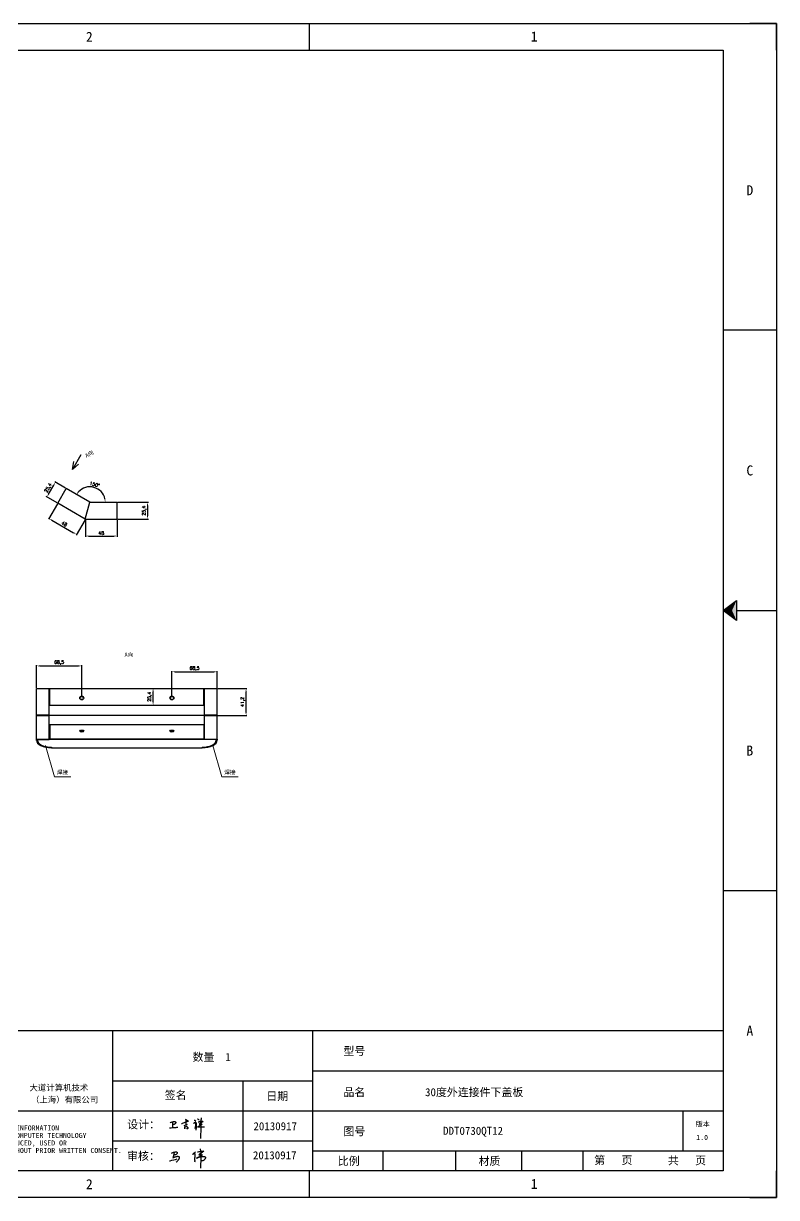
# Model space of a CAD drawing. Header units: millimetres. Extents: x -4018 to 8419, y 14505 to 19318.
# Drawn here: x 1803 to 2939, y 17546 to 19318 of the extents above; entities that cross this region are included whole.
import ezdxf
from ezdxf.enums import TextEntityAlignment as Align

# ---------------------------------------------------------------- set-up
doc = ezdxf.new("R2010")
doc.units = ezdxf.units.MM
doc.linetypes.add('DOT', pattern=[0.25, 0, -0.25])
doc.layers.add('4', color=7, linetype='Continuous')
doc.layers.add('print', color=30, linetype='Continuous')
doc.layers.add('dim', color=2, linetype='Continuous', lineweight=9)
doc.styles.add('Dartop', font='SIMFANG.TTF')
doc.styles.add('hzHT', font='SIMHEI.TTF')
doc.styles.get("Standard").update_dxf_attribs({"font": 'txt', "bigfont": 'gbcbig.shx'})
doc.dimstyles.new('small', dxfattribs={"dimtxt": 5, "dimasz": 5, "dimexe": 1.25, "dimexo": 1, "dimgap": 2, "dimtad": 1, "dimtxsty": 'Standard', "dimcen": 2.5, "dimadec": 0, "dimazin": 0, "dimtfac": 1, "dimtmove": 0, "dimatfit": 3, "dimfxl": 1, "dimarcsym": 0})

# ---------------------------------------------------------------- blocks, each defined once
blk = doc.blocks.new('*U4')
at = {"color": 254, "linetype": 'Continuous', "extrusion": (0, 0, -1)}
for points in [[(-33.167, 11), (-33, 11), (-33.25, 11.188)], [(-33.167, 11), (-33.25, 11.188), (-33.25, 10.812)], [(-33.167, 11), (-33.25, 10.812), (-33, 11)]]:
    blk.add_solid(points, dxfattribs=at)
blk = doc.blocks.new('h')
for p, q in [((20773.3, -2331.8), (20775.3, -2338.7)), ((20789.1, -2340.9), (20773.5, -2331.9)), ((20775.3, -2338.7), (20775.6, -2351.2)), ((20845.7, -2343.5), (20848.4, -2353)), ((20768.1, -2360.9), (20773, -2359.1)), ((20769.5, -2366.9), (20769.8, -2370.6)), ((20769.8, -2370.6), (20770.9, -2378)), ((20770.9, -2378), (20771.5, -2370.6)), ((20772.4, -2369.3), (20774.9, -2367.8)), ((20773, -2359.1), (20784.1, -2355.2)), ((20775.6, -2351.2), (20775.5, -2357.3)), ((20782.2, -2369.2), (20780, -2377.1)), ((20780, -2377.1), (20788.3, -2371.3)), ((20780.1, -2366.4), (20780.8, -2366.4)), ((20781.9, -2367.4), (20782.2, -2369.2)), ((20848.9, -2370.3), (20847.9, -2424)), ((20848.4, -2353), (20848.9, -2370.3))]:
    blk.add_line(p, q)
for points in [[(20699.1, -2348.2, -0.029745), (20704.6, -2345.4, -0.046842), (20708.4, -2344.2, -0.00919), (20714.3, -2343, -0.018517), (20717.2, -2342.5, -0.037841), (20720.3, -2342.4, -0.039541), (20723.2, -2342.8, -0.149785), (20726, -2344.3, -0.204935), (20726.9, -2346.6, -0.074872), (20726.5, -2348.3, -0.061615), (20725.6, -2350.3, -0.034204), (20723.8, -2352.6, -0.045776), (20722.3, -2354.1, -0.054985), (20720.4, -2355.3, -0.036348), (20717.3, -2356.5, -0.067752), (20715.7, -2356.8, -0.043553), (20713.2, -2356.7)], [(20755, -2351.9, -0.024077), (20759.9, -2350.1, -0.013147), (20768.7, -2346.5, -0.00522), (20775.4, -2344.1, -0.018517), (20777.3, -2343.4, -0.008274), (20786.3, -2341, -0.039541), (20788.3, -2340.8, -0.079216), (20789.4, -2341, -0.204935)], [(20816.8, -2335, -0.053561), (20819.6, -2336.1, -0.075272), (20821.3, -2337.3, -0.005295), (20822.5, -2338.5, -0.009337), (20823.1, -2339.1, -0.026146), (20823.7, -2339.8, -0.016644), (20824.5, -2340.9)], [(20832.1, -2329.2, -0.053561), (20834.9, -2330.3, -0.075272), (20836.7, -2331.5, -0.005295), (20837.8, -2332.6, -0.009337), (20838.5, -2333.3, -0.026146), (20839, -2334, -0.016644), (20839.8, -2335.1)], [(20836, -2343.7, -0.02797), (20842.1, -2342.6, -0.048868), (20845.6, -2342.2, -0.00919), (20851.1, -2341.4, -0.018517), (20853.9, -2341.1, -0.037841), (20856.7, -2341.2, -0.039541), (20859.4, -2341.6, -0.018282), (20840.6, -2354.7, -0.000937)], [(20847.6, -2340.2, 0.021784), (20849.6, -2335.9, 0.028296), (20850.8, -2332.4, 0.008136), (20851.9, -2328.2, 0.028913), (20852.2, -2327, 0.08193), (20852.1, -2325.9, 0.075058), (20851.7, -2324.7, 0.275043)], [(20696.6, -2372.4, 0.002073), (20710.6, -2371.9, 0.016137), (20719.6, -2371.3, 0.008314), (20736.9, -2369.3)], [(20813.5, -2350.1, 0.007348), (20815.9, -2348.7, 0.008421), (20818, -2347.3, 0.009459), (20819.7, -2346.2, -0.016325), (20820.7, -2345.5, -0.173771), (20821.8, -2345.3, -0.085159), (20823.9, -2346, -0.125883), (20826, -2347.9, -0.160659), (20826.6, -2350.1, -0.010447), (20826.5, -2352.3, -0.008247), (20826.2, -2355.1, -0.002698), (20825.3, -2374, 0.001562), (20823.9, -2383.7, 0.016137)]]:
    blk.add_lwpolyline(points, format="xyb")
for points in [[(20711.3, -2343.5), (20711.3, -2343.5), (20711.5, -2355.8), (20710.7, -2368), (20710.6, -2371.9)], [(20821.5, -2350.6), (20822.4, -2359.2), (20822.2, -2364.9), (20821.7, -2369), (20821.3, -2376.3), (20823.6, -2368.5), (20827.2, -2366.3), (20829.5, -2366.3)], [(20840.6, -2354.7), (20850, -2354.7), (20855, -2354.3), (20845.9, -2361.1), (20840.5, -2364), (20833, -2367.5), (20863.2, -2367.4), (20865.9, -2367.3)]]:
    blk.add_lwpolyline(points)
for centre, radius, start, end in [((20773.7, -2371.2), 2.3, 121.9907, 163.6016), ((20787.5, -2406), 40.3, 100.6183, 108.2482), ((20780.8, -2367.6), 1.15, 9.4675, 90)]:
    blk.add_arc(centre, radius, start, end)
blk = doc.blocks.new('*D178')
at = {"layer": 'Defpoints', "color": 0}
for p in [(1896, 18570.1, 22.9), (1944, 18570.1, 22.9), (1944, 18544.5)]:
    blk.add_point(p, dxfattribs=at)
at = {"layer": 'dim', "color": 0, "lineweight": -2}
for p, q in [((1896, 18569.1), (1896, 18543.2)), ((1944, 18569.1), (1944, 18543.2)), ((1901, 18544.5), (1939, 18544.5))]:
    blk.add_line(p, q, dxfattribs=at)
at = {"layer": 'dim', "color": 0}
for points in [[(1901, 18545.3), (1901, 18543.6), (1896, 18544.5)], [(1939, 18545.3), (1939, 18543.6), (1944, 18544.5)]]:
    blk.add_solid(points, dxfattribs=at)
at = {"layer": 'dim', "color": 0, "insert": (1920, 18549), "char_height": 5, "attachment_point": 5}
blk.add_mtext('48', dxfattribs=at)
blk = doc.blocks.new('*D181')
at = {"layer": 'Defpoints', "color": 0}
for p in [(1854.4, 18594.1), (1896, 18570.1), (1882.6, 18547)]:
    blk.add_point(p, dxfattribs=at)
at = {"layer": 'dim', "color": 0, "lineweight": -2}
for p, q in [((1853.9, 18593.2), (1840.4, 18569.9)), ((1845.4, 18568.5), (1878.3, 18549.5)), ((1895.5, 18569.2), (1882, 18545.9))]:
    blk.add_line(p, q, dxfattribs=at)
at = {"layer": 'dim', "color": 0}
for points in [[(1845.8, 18569.2), (1845, 18567.8), (1841.1, 18571)], [(1878.7, 18550.2), (1877.9, 18548.8), (1882.6, 18547)]]:
    blk.add_solid(points, dxfattribs=at)
at = {"layer": 'dim', "color": 0, "insert": (1864.1, 18562.9), "char_height": 5, "attachment_point": 5, "rotation": 330}
blk.add_mtext('48', dxfattribs=at)
blk = doc.blocks.new('*D182')
at = {"layer": 'Defpoints', "color": 0}
for p in [(1867.1, 18616.1), (1917.8, 18613.4), (1902.8, 18595.5), (1902.8, 18595.5), (1944, 18595.5)]:
    blk.add_point(p, dxfattribs=at)
at = {"layer": 'dim', "color": 0, "lineweight": -2}
blk.add_arc((1902.8, 18595.5), 23.3, 12.3031, 137.6969, dxfattribs=at)
at = {"layer": 'dim', "color": 0}
for points in [[(1886.2, 18610.7), (1884.8, 18611.7), (1882.6, 18607.1)], [(1926.4, 18600.5), (1924.7, 18600.4), (1926.1, 18595.5)]]:
    blk.add_solid(points, dxfattribs=at)
at = {"layer": 'dim', "color": 0, "insert": (1910, 18622.4), "char_height": 5, "attachment_point": 5, "rotation": 345}
blk.add_mtext('150°', dxfattribs=at)
blk = doc.blocks.new('*D183')
at = {"layer": 'Defpoints', "color": 0}
for p in [(1944, 18595.5), (1944, 18570.1), (1989.9, 18570.1)]:
    blk.add_point(p, dxfattribs=at)
at = {"layer": 'dim', "color": 0, "lineweight": -2}
for p, q in [((1945, 18595.5), (1991.1, 18595.5)), ((1989.9, 18590.5), (1989.9, 18575.1)), ((1945, 18570.1), (1991.1, 18570.1))]:
    blk.add_line(p, q, dxfattribs=at)
at = {"layer": 'dim', "color": 0}
for points in [[(1989, 18590.5), (1990.7, 18590.5), (1989.9, 18595.5)], [(1989, 18575.1), (1990.7, 18575.1), (1989.9, 18570.1)]]:
    blk.add_solid(points, dxfattribs=at)
at = {"layer": 'dim', "color": 0, "insert": (1984.9, 18582.8), "char_height": 5, "attachment_point": 5, "rotation": 90}
blk.add_mtext('25,4', dxfattribs=at)
blk = doc.blocks.new('*D187')
at = {"layer": 'Defpoints', "color": 0}
for p in [(1958.6, 18314.5, -35.6), (1998.2, 18314.5), (1958.6, 18289.1, -35.6)]:
    blk.add_point(p, dxfattribs=at)
at = {"layer": 'dim', "color": 0, "lineweight": -2}
for p, q in [((1959.6, 18314.5), (1999.5, 18314.5)), ((1998.2, 18294.1), (1998.2, 18309.5)), ((1959.6, 18289.1), (1999.5, 18289.1))]:
    blk.add_line(p, q, dxfattribs=at)
at = {"layer": 'dim', "color": 0}
for points in [[(1997.4, 18309.5), (1999.1, 18309.5), (1998.2, 18314.5)], [(1997.4, 18294.1), (1999.1, 18294.1), (1998.2, 18289.1)]]:
    blk.add_solid(points, dxfattribs=at)
at = {"layer": 'dim', "color": 0, "insert": (1993.3, 18301.8), "char_height": 5, "attachment_point": 5, "rotation": 90}
blk.add_mtext('25,4', dxfattribs=at)
blk = doc.blocks.new('*D188')
at = {"layer": 'Defpoints', "color": 0}
for p in [(1850.8, 18625.5), (1867.1, 18616.1), (1854.4, 18594.1)]:
    blk.add_point(p, dxfattribs=at)
at = {"layer": 'dim', "color": 0, "lineweight": -2}
for p, q in [((1840.6, 18607.8), (1848.3, 18621.2)), ((1866.2, 18616.6), (1849.7, 18626.1)), ((1853.5, 18594.6), (1837, 18604.1))]:
    blk.add_line(p, q, dxfattribs=at)
at = {"layer": 'dim', "color": 0}
for points in [[(1847.5, 18621.6), (1849, 18620.8), (1850.8, 18625.5)], [(1839.8, 18608.2), (1841.3, 18607.4), (1838.1, 18603.5)]]:
    blk.add_solid(points, dxfattribs=at)
at = {"layer": 'dim', "color": 0, "insert": (1840.2, 18617), "char_height": 5, "attachment_point": 5, "rotation": 60}
blk.add_mtext('25,4', dxfattribs=at)
blk = doc.blocks.new('*D177')
at = {"layer": 'Defpoints', "color": 0}
for p in [(1890.7, 18348.4), (1822.2, 18314.5), (1890.7, 18300.1)]:
    blk.add_point(p, dxfattribs=at)
at = {"layer": 'dim', "color": 0, "lineweight": -2}
for p, q in [((1822.2, 18315.5), (1822.2, 18349.6)), ((1827.2, 18348.4), (1885.7, 18348.4)), ((1890.7, 18301.1), (1890.7, 18349.6))]:
    blk.add_line(p, q, dxfattribs=at)
at = {"layer": 'dim', "color": 0}
for points in [[(1827.2, 18349.2), (1827.2, 18347.6), (1822.2, 18348.4)], [(1885.7, 18349.2), (1885.7, 18347.6), (1890.7, 18348.4)]]:
    blk.add_solid(points, dxfattribs=at)
at = {"layer": 'dim', "color": 0, "insert": (1856.4, 18353.3), "char_height": 5, "attachment_point": 5}
blk.add_mtext('68,5', dxfattribs=at)
blk = doc.blocks.new('*D193')
at = {"layer": 'Defpoints', "color": 0}
for p in [(2095.1, 18339.5), (2095.1, 18314.5), (2026.6, 18300.1)]:
    blk.add_point(p, dxfattribs=at)
at = {"layer": 'dim', "color": 0, "lineweight": -2}
for p, q in [((2026.6, 18301.1), (2026.6, 18340.7)), ((2031.6, 18339.5), (2090.1, 18339.5)), ((2095.1, 18315.5), (2095.1, 18340.7))]:
    blk.add_line(p, q, dxfattribs=at)
at = {"layer": 'dim', "color": 0}
for points in [[(2031.6, 18340.3), (2031.6, 18338.6), (2026.6, 18339.5)], [(2090.1, 18340.3), (2090.1, 18338.6), (2095.1, 18339.5)]]:
    blk.add_solid(points, dxfattribs=at)
at = {"layer": 'dim', "color": 0, "insert": (2060.8, 18344.4), "char_height": 5, "attachment_point": 5}
blk.add_mtext('68,5', dxfattribs=at)
blk = doc.blocks.new('*D194')
at = {"layer": 'Defpoints', "color": 0}
for p in [(2095.1, 18314.5, -35.6), (2138.6, 18314.5), (2095.1, 18273.3, -35.6)]:
    blk.add_point(p, dxfattribs=at)
at = {"layer": 'dim', "color": 0, "lineweight": -2}
for p, q in [((2096.1, 18314.5), (2139.9, 18314.5)), ((2138.6, 18278.3), (2138.6, 18309.5)), ((2096.1, 18273.3), (2139.9, 18273.3))]:
    blk.add_line(p, q, dxfattribs=at)
at = {"layer": 'dim', "color": 0}
for points in [[(2137.8, 18309.5), (2139.4, 18309.5), (2138.6, 18314.5)], [(2137.8, 18278.3), (2139.4, 18278.3), (2138.6, 18273.3)]]:
    blk.add_solid(points, dxfattribs=at)
at = {"layer": 'dim', "color": 0, "insert": (2133.7, 18293.9), "char_height": 5, "attachment_point": 5, "rotation": 90}
blk.add_mtext('41,2', dxfattribs=at)

msp = doc.modelspace()

# ---------------------------------------------------------------- linework, layer by layer
at = {"color": 0, "linetype": 'DOT'}
for p, q in [((379.87, 19318.399), (2899.042, 19318.399)), ((2939.331, 19278.111), (2939.331, 17586.013)), ((2899.042, 17545.725), (379.87, 17545.725))]:
    msp.add_line(p, q, dxfattribs=at)
at = {"color": 0}
for p, q in [((2234.29, 19278.111), (2234.29, 19318.399)), ((2939.331, 19318.399), (2899.042, 19318.399)), ((2939.331, 19278.111), (2939.331, 19318.399)), ((460.446, 19278.111), (2858.754, 19278.111)), ((2858.754, 19278.111), (2858.754, 17586.013)), ((2939.331, 18855.087), (2858.754, 18855.087)), ((2878.898, 18432.062), (2939.331, 18432.062)), ((2939.331, 18009.038), (2858.754, 18009.038)), ((2858.754, 17797.525), (1635.005, 17797.525)), ((1937.165, 17797.525), (1937.165, 17586.013)), ((2239.326, 17586.013), (2239.326, 17797.525)), ((2239.326, 17737.093), (2858.754, 17737.093)), ((1937.165, 17721.985), (2239.326, 17721.985)), ((2133.569, 17721.985), (2133.569, 17586.013)), ((1635.005, 17676.661), (1937.165, 17676.661)), ((1937.165, 17676.661), (2858.754, 17676.661)), ((2798.322, 17616.229), (2798.322, 17676.661)), ((1937.165, 17631.337), (2239.326, 17631.337)), ((2239.326, 17616.229), (2858.754, 17616.229)), ((2345.633, 17586.013), (2345.633, 17616.229)), ((2455.19, 17586.013), (2455.19, 17616.229)), ((2554.787, 17586.013), (2554.787, 17616.229)), ((2647.242, 17586.013), (2647.242, 17616.229)), ((2858.754, 17586.013), (460.446, 17586.013)), ((2234.29, 17545.725), (2234.29, 17586.013)), ((2939.331, 17545.725), (2939.331, 17586.013)), ((2899.042, 17545.725), (2939.331, 17545.725))]:
    msp.add_line(p, q, dxfattribs=at)
for p, q in [((1889.102, 18667.024), (1876.356, 18644.948)), ((1876.356, 18644.948), (1878.678, 18657.135)), ((1876.356, 18644.948), (1885.75, 18653.052)), ((1854.381, 18594.081, 22.86), (1867.081, 18616.078, 22.86)), ((1902.757, 18595.48, 22.86), (1867.081, 18616.078, 22.86)), ((1895.951, 18570.08, 22.86), (1902.757, 18595.48, 22.86)), ((1902.757, 18595.48, 22.86), (1943.952, 18595.48, 22.86)), ((1943.952, 18570.08, 22.86), (1943.952, 18595.48, 22.86)), ((1895.951, 18570.08, 22.86), (1854.381, 18594.081, 22.86)), ((1895.951, 18570.08, 22.86), (1943.952, 18570.08, 22.86)), ((1822.153, 18314.501, -12.7), (2095.053, 18314.501, -12.7)), ((1841.153, 18274.301, -12.7), (1841.153, 18314.501, -12.7)), ((1842.153, 18289.101, -12.7), (1842.153, 18314.501, -12.7)), ((2075.053, 18289.101, -12.7), (2075.053, 18314.501, -12.7)), ((2076.053, 18274.301, -12.7), (2076.053, 18314.501, -12.7)), ((1842.153, 18289.101, -12.7), (2075.053, 18289.101, -12.7)), ((1822.153, 18274.301, -12.7), (1841.153, 18274.301, -12.7)), ((1822.153, 18273.301, -12.7), (1841.153, 18273.301, -12.7)), ((1841.153, 18237.619, -12.7), (1841.153, 18273.301, -12.7)), ((2076.053, 18273.301, -12.7), (1841.153, 18273.301, -12.7)), ((2075.053, 18259.619, -12.7), (1842.153, 18259.619, -12.7)), ((1842.153, 18259.619, -12.7), (1842.153, 18237.619, -12.7)), ((2075.053, 18259.619, -12.7), (2075.053, 18237.619, -12.7)), ((2076.053, 18274.301, -12.7), (2095.053, 18274.301, -12.7)), ((2076.053, 18273.301, -12.7), (2095.053, 18273.301, -12.7)), ((2076.053, 18237.619, -12.7), (2076.053, 18273.301, -12.7)), ((2075.053, 18237.619, -12.7), (1842.153, 18237.619, -12.7)), ((2066.93, 17606.679), (2063.961, 17605.072)), ((2069.067, 17607.821), (2066.93, 17606.679)), ((2067.052, 17610.223), (2070.828, 17610.223)), ((2072.841, 17610.406), (2069.067, 17607.821)), ((2069.203, 17619.183), (2070.07, 17611.942)), ((2070.211, 17606.595), (2069.89, 17589.956)), ((2070.07, 17611.942), (2070.211, 17606.595)), ((2070.828, 17610.223), (2072.841, 17610.406))]:
    msp.add_line(p, q)
at = {"extrusion": (0, 0.5, 0.866025)}
for p, q in [((1822.153, 18235.714, -11.6), (1822.153, 18314.501, -55.809)), ((2095.053, 18235.714, -11.6), (2095.053, 18314.501, -55.874)), ((1822.153, 18237.619, -12.7), (2075.053, 18237.619, -12.7)), ((2076.053, 18237.619, -12.7), (2095.053, 18237.619, -12.7))]:
    msp.add_line(p, q, dxfattribs=at)
at = {"extrusion": (0, 0.866025, 0.5)}
for p, q in [((1822.153, 18237.619, -12.7), (1822.153, 18236.349, -10.5)), ((1823.153, 18236.349, -10.5), (1823.153, 18237.119, -11.834)), ((1823.153, 18237.119, -11.834), (1841.153, 18237.119, -11.834)), ((1823.153, 18236.349, -10.5), (1823.153, 18237.119, -11.834)), ((1823.714, 18236.349, -10.5), (1823.714, 18237.119, -11.834)), ((1845.013, 18225.669, 7.998), (1845.013, 18225.419, 8.431)), ((1845.013, 18224.919, 9.297), (2072.193, 18224.919, 9.297)), ((2072.193, 18225.669, 7.998), (2072.193, 18225.419, 8.431)), ((2075.053, 18237.119, -11.834), (2075.053, 18237.619, -12.7)), ((2076.053, 18237.119, -11.834), (2075.053, 18237.119, -11.834)), ((2076.053, 18237.119, -11.834), (2076.053, 18237.619, -12.7)), ((2094.053, 18237.119, -11.834), (2076.053, 18237.119, -11.834)), ((2093.493, 18236.349, -10.5), (2093.493, 18237.119, -11.834)), ((2094.053, 18236.349, -10.5), (2094.053, 18237.119, -11.834)), ((2094.053, 18236.349, -10.5), (2094.053, 18237.119, -11.834)), ((2095.053, 18237.619, -12.7), (2095.053, 18236.349, -10.5))]:
    msp.add_line(p, q, dxfattribs=at)
at = {"color": 0}
msp.add_lwpolyline([(2858.754, 18432.062), (2878.898, 18447.17), (2878.898, 18416.954), (2858.754, 18432.062)], close=True, dxfattribs=at)
for points in [[(2026.228, 17612.836, -0.02974503), (2027.955, 17613.701, -0.04684215), (2029.125, 17614.078, -0.00919025), (2030.95, 17614.446, -0.01851715), (2031.864, 17614.579, -0.03784064), (2032.809, 17614.608, -0.03954126), (2033.706, 17614.497, -0.14978519), (2034.582, 17614.018, -0.20493524), (2034.85, 17613.325, -0.07487171), (2034.748, 17612.778, -0.06161465), (2034.45, 17612.172, -0.0342039), (2033.91, 17611.458, -0.04577587), (2033.426, 17610.996, -0.05498501), (2032.841, 17610.628, -0.03634791), (2031.872, 17610.243, -0.06775206), (2031.387, 17610.159, -0.04355337), (2030.624, 17610.199)], [(2063.961, 17605.072, -0.02974503), (2066.656, 17606.422, -0.04684215), (2068.48, 17607.01, -0.00919025), (2071.327, 17607.585, -0.01851715), (2072.754, 17607.792, -0.03784064), (2074.227, 17607.838, -0.03954126), (2075.626, 17607.664, -0.14978519), (2076.993, 17606.917, -0.20493524), (2077.412, 17605.835, -0.07487171), (2077.253, 17604.982, -0.06161465), (2076.788, 17604.036, -0.0342039), (2075.945, 17602.924, -0.04577587), (2075.19, 17602.203, -0.05498501), (2074.278, 17601.629, -0.03634791), (2072.766, 17601.027, -0.06775206), (2072.009, 17600.897, -0.04355337), (2070.818, 17600.958)], [(2065.199, 17614.678, -0.02797026), (2067.64, 17615.128, -0.04886788), (2069.055, 17615.279, -0.00919025), (2071.279, 17615.609, -0.01851715), (2072.391, 17615.711, -0.03784064), (2073.532, 17615.687, -0.03954126), (2074.607, 17615.496, -0.01828189), (2067.052, 17610.223, -0.0009369)]]:
    msp.add_lwpolyline(points, format="xyb")
msp.add_lwpolyline([(2030.036, 17614.27), (2030.036, 17614.27), (2029.458, 17610.73), (2028.507, 17607.402), (2027.886, 17605.359)])
for centre, radius in [((1890.653, 18300.101, -12.7), 3), ((1890.653, 18300.101, -12.7), 2.5), ((2026.553, 18300.101, -12.7), 3), ((2026.553, 18300.101, -12.7), 2.5)]:
    msp.add_circle(centre, radius)
at = {"extrusion": (3.3896e-13, 0.866025, 0.5)}
for centre, radius in [((-1890.653, -9141.105, 15795.766), 3), ((-1890.653, -9141.105, 15795.766), 2.5), ((-2026.553, -9136.043, 15798.69), 3), ((-2026.553, -9136.043, 15798.69), 2.5)]:
    msp.add_circle(centre, radius, dxfattribs=at)
at = {"extrusion": (0, 0.866025, 0.5)}
for centre, radius, start, end in [((-1845.013, -9127.268, 15787.891), 22.86, 0, 90), ((-1845.013, -9127.268, 15787.891), 21.86, 0, 90.000775), ((-1845.013, -9127.268, 15787.891), 21.86, 0, 90.000775), ((-1845.013, -9127.208, 15787.891), 21.3, 359.838603, 90), ((-2072.193, -9127.268, 15787.891), 22.86, 90, 180), ((-2072.193, -9127.268, 15787.891), 21.86, 89.999225, 180), ((-2072.193, -9127.208, 15787.891), 21.3, 90, 180.161397), ((-2072.193, -9127.268, 15787.891), 21.86, 89.999225, 180)]:
    msp.add_arc(centre, radius, start, end, dxfattribs=at)
for centre, radius, start, end in [((1881.407, 18177.118), 593.276, 283.91895, 284.971512), ((2037.643, 17588.47), 19.504, 113.202449, 120.017497), ((2033.066, 17599.15), 7.885, 102.47486, 113.202449), ((2044.491, 17547.505), 60.779, 100.36867, 102.47486), ((2036.248, 17592.557), 14.979, 96.125337, 100.36867), ((2035.45, 17599.994), 7.499, 87.457037, 96.125337), ((2035.478, 17600.623), 6.87, 78.399567, 87.457037), ((2027.09, 17608.712), 11.285, 324.094808, 331.378357), ((2036.448, 17605.349), 2.045, 44.324655, 78.399567), ((2035.849, 17604.283), 1.508, 319.573073, 337.48549), ((2031.696, 17607.602), 6.777, 324.910666, 333.348429), ((2034.992, 17606.371), 3.301, 326.76781, 340.871018), ((2037.099, 17605.985), 1.134, 357.998393, 44.324655), ((2035.991, 17606.024), 2.243, 340.871018, 357.998393), ((2043.073, 17636.801), 29.831, 299.265464, 300.9495), ((2110.654, 17386.753), 230.333, 102.46592, 103.2053), ((1953.689, 17722.093), 152.514, 313.366132, 315.296084), ((2060.956, 17610.681), 0.975, 52.375745, 91.291159), ((1203.164, 17638.349), 858.927, 357.565664, 358.057278), ((2060.622, 17610.833), 1.118, 357.196828, 33.705179), ((2035.466, 17612.48), 26.332, 352.912546, 354.802684), ((2045.345, 17611.581), 16.413, 354.802684, 357.196828), ((2021.809, 17607.215), 6.385, 281.076982, 291.212632), ((2031.795, 17604.225), 5.03, 283.816254, 294.030509), ((2032.869, 17601.737), 2.32, 294.836428, 309.901134), ((2001.939, 17630.273), 44.385, 316.919563, 320.58866), ((2542.655, 17529.158), 486.8, 171.410173, 171.768083)]:
    msp.add_arc(centre, radius, start, end)
at = {"layer": 'dim'}
for p, q in [((1835.699, 18228.095, 45.72), (1849.274, 18180.912, 22.86)), ((2088.474, 18228.095, 45.72), (2102.05, 18180.912, 22.86)), ((1849.274, 18180.912, 22.86), (1874.091, 18180.912, 22.86)), ((2102.05, 18180.912, 22.86), (2126.866, 18180.912, 22.86))]:
    msp.add_line(p, q, dxfattribs=at)
at = {"layer": 'print'}
msp.add_lwpolyline([(379.87, 19318.399), (2939.331, 19318.399), (2939.331, 17545.725), (379.87, 17545.725)], close=True, dxfattribs=at)

# ---------------------------------------------------------------- block references
at = {"color": 0, "linetype": 'Continuous', "xscale": 80.57610619627711, "yscale": 80.57610619687368, "zscale": 80.57610619687446}
msp.add_blockref('*U4', (199.743, 17545.725), dxfattribs=at)
at = {"color": 0, "xscale": 0.3098964079397265, "yscale": 0.3098964079412326, "zscale": 0.3098964079411201}
msp.add_blockref('h', (-4390.655, 18386.26), dxfattribs=at)

# ---------------------------------------------------------------- texts
at = {"color": 0}
for s, height, style, p in [('2', 15.108, 'Dartop', (1901.913, 19298.255)), ('1', 15.108, 'Dartop', (2573.553, 19298.734)), ('D', 15.108, 'Dartop', (2899.042, 19066.599)), ('C', 15.108, 'Dartop', (2899.042, 18643.574)), ('A向', 6.0432, 'hzHT', (1961.696, 18365.393)), ('B', 15.108, 'Dartop', (2899.042, 18220.55)), ('焊接', 6.0432, 'hzHT', (1861.375, 18187.76, 22.86)), ('焊接', 6.0432, 'hzHT', (2114.15, 18187.76, 22.86)), ('A', 15.108, 'Dartop', (2899.042, 17797.525)), ('数量  1', 12.0864, 'hzHT', (2086.621, 17757.906)), ('型号', 12.0864, 'hzHT', (2302.032, 17766.782)), ('品名', 12.0864, 'hzHT', (2302.032, 17704.735)), ('30度外连接件下盖板', 12.0864, 'hzHT', (2482.955, 17704.735)), ('签名', 12.0864, 'hzHT', (2032.328, 17700.307)), ('日期', 12.0864, 'hzHT', (2185.69, 17698.819)), ('20130917', 12.0864, 'hzHT', (2182.588, 17653.381)), ('版本', 7.554, 'hzHT', (2827.956, 17656.607)), ('图号', 12.0864, 'hzHT', (2302.032, 17645.658)), ('DDT0730QT12', 12.08642, 'hzHT', (2481.266, 17646.447)), ('1.0', 7.554, 'Dartop', (2827.048, 17636.419)), ('20130917', 12.0864, 'hzHT', (2181.868, 17609.525)), ('比例', 12.0864, 'hzHT', (2293.605, 17600.806)), ('材质', 12.0864, 'hzHT', (2506.105, 17600.806)), ('第   页', 12.0864, 'hzHT', (2693.072, 17602.06)), ('共   页', 12.0864, 'hzHT', (2804.097, 17601.62)), ('2', 15.108, 'Dartop', (1901.913, 17565.869)), ('1', 15.108, 'Dartop', (2573.553, 17566.348))]:
    msp.add_text(s, height=height, dxfattribs=dict(at, style=style)).set_placement(p, align=Align.MIDDLE_CENTER)
at = {"color": 0, "style": 'hzHT'}
msp.add_text('A向', height=6.0432, rotation=30, dxfattribs=at).set_placement((1901.857, 18668.537), align=Align.MIDDLE_CENTER)
for s, height, p in [('设计：', 12.0864, (1959.11, 17649.951)), ('THIS DOCUMENT CONTAINS INFORMATION', 7.55401, (1655.399, 17646.975)), ('PROPRIETARY TO DARTOP COMPUTER TECHNOLOGY', 7.55401, (1655.399, 17635.644)), ('AND SHALL NOT BE REPRODUCED, USED OR', 7.55401, (1655.399, 17624.312)), ('DISCLOSED TO ANYONE WITHOUT PRIOR WRITTEN CONSENT.', 7.55401, (1655.399, 17612.981)), ('审核：', 12.0864, (1958.93, 17602.356))]:
    msp.add_text(s, height=height, dxfattribs=at).set_placement(p)
at = {"layer": '4', "color": 0, "style": 'hzHT'}
for s, p in [('大道计算机技术', (1811.637, 17706.974)), ('（上海）有限公司', (1813.918, 17688.907))]:
    msp.add_text(s, height=9.0648, dxfattribs=at).set_placement(p)

# ---------------------------------------------------------------- dimensions: what is measured, and where the dimension line sits
at = {"layer": 'dim'}
for p2, distance, picture, middle in [((1867.081, 18616.078, 22.86), 18.844, '*D188', (1840.154, 18616.959, 22.86)), ((1895.951, 18570.08, 22.86), -26.631, '*D181', (1864.1, 18562.915, 22.86))]:
    dim = msp.add_aligned_dim(p1=(1854.381, 18594.081, 22.86), p2=p2, distance=distance, dimstyle='small', override={"dimpost": '\\X'}, dxfattribs=at)
    dim.commit()
    dim.dimension.update_dxf_attribs({"geometry": picture, "text_midpoint": middle})
dim = msp.add_angular_dim_2l(base=(1917.753, 18613.352), line1=((1902.757, 18595.48, 22.86), (1867.081, 18616.078, 22.86)), line2=((1902.757, 18595.48, 22.86), (1943.952, 18595.48, 22.86)), dimstyle='small', override={"dimpost": '\\X'}, dxfattribs=at)
dim.commit()
dim.dimension.update_dxf_attribs({"geometry": '*D182', "text_midpoint": (1909.96, 18622.362, 22.86)})
for base, p1, p2, picture, middle in [((1989.867, 18570.08, 22.86), (1943.952, 18595.48, 22.86), (1943.952, 18570.08, 22.86), '*D183', (1984.95, 18582.78, 22.86)), ((1998.246, 18314.501, 22.86), (1958.603, 18289.101, -12.7), (1958.603, 18314.501, -12.7), '*D187', (1993.33, 18301.801, 22.86)), ((2138.616, 18314.501, 22.86), (2095.053, 18273.301, -12.7), (2095.053, 18314.501, -12.7), '*D194', (2133.7, 18293.901, 22.86))]:
    dim = msp.add_linear_dim(base=base, p1=p1, p2=p2, angle=90, dimstyle='small', override={"dimpost": '\\X'}, dxfattribs=at)
    dim.commit()
    dim.dimension.update_dxf_attribs({"geometry": picture, "text_midpoint": middle})
for base, p1, p2, picture, middle in [((1943.952, 18544.473), (1895.951, 18570.08, 22.86), (1943.952, 18570.08, 22.86), '*D178', (1919.951, 18548.973)), ((1890.653, 18348.4, -12.7), (1822.153, 18314.501, -12.7), (1890.653, 18300.101, -12.7), '*D177', (1856.403, 18353.316, -12.7))]:
    dim = msp.add_linear_dim(base=base, p1=p1, p2=p2, dimstyle='small', override={"dimpost": '\\X'}, dxfattribs=at)
    dim.commit()
    dim.dimension.update_dxf_attribs({"geometry": picture, "text_midpoint": middle})
dim = msp.add_linear_dim(base=(2095.053, 18339.471, -12.7), p1=(2026.553, 18300.101, -12.7), p2=(2095.053, 18314.501, -12.7), dimstyle='small', override={"dimpost": '\\X'}, dxfattribs=at)
dim.commit()
dim.dimension.update_dxf_attribs({"geometry": '*D193', "text_midpoint": (2060.803, 18339.471, -12.7), "dimtype": 160})

doc.saveas('drawing.dxf')
